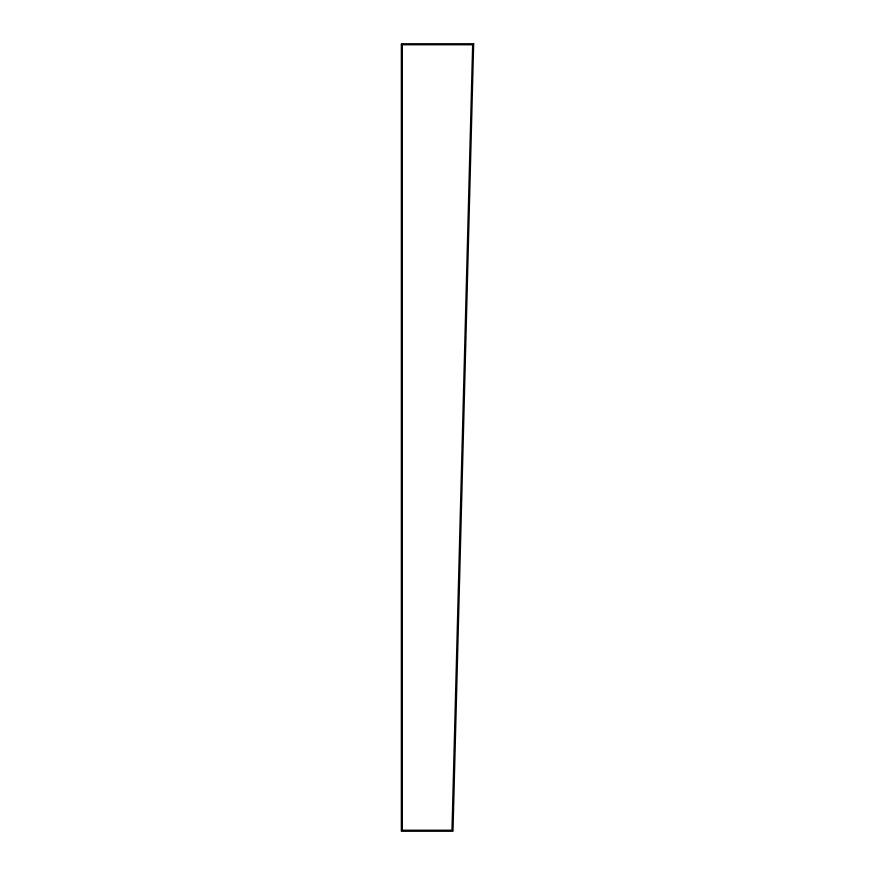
<?xml version="1.0" encoding="UTF-8"?>
<svg xmlns="http://www.w3.org/2000/svg" width="875" height="875" viewBox="0 0 875 875"><rect width="100%" height="100%" fill="white"/><g stroke="black" fill="none" stroke-linecap="round" stroke-linejoin="round"><path stroke-width="1.31" d="M472.642 44.778L451.97 830.222L402.358 830.222L402.358 44.778L472.642 44.778M473.67 43.75L452.998 831.25L401.33 831.25L401.33 43.75L473.67 43.75"/></g></svg>
